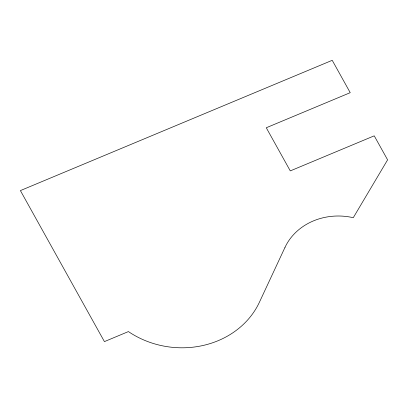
<?xml version="1.0" encoding="UTF-8"?>
<svg xmlns="http://www.w3.org/2000/svg" width="408" height="408" viewBox="0 0 408 408"><rect width="100%" height="100%" fill="white"/><g stroke="black" fill="none" stroke-linecap="round" stroke-linejoin="round"><path stroke-width="0.61" d="M285.003 247.355L259.391 302.277A86.409 76.362 6.8 0 1 128.408 331.587L104.422 341.608L20.4 190.597L332.224 60.318L350.227 92.677L266.276 127.755L290.282 170.901L374.233 135.828L387.6 159.849L353.272 217.699A59.502 52.586 6.8 0 0 285.003 247.355"/></g></svg>
